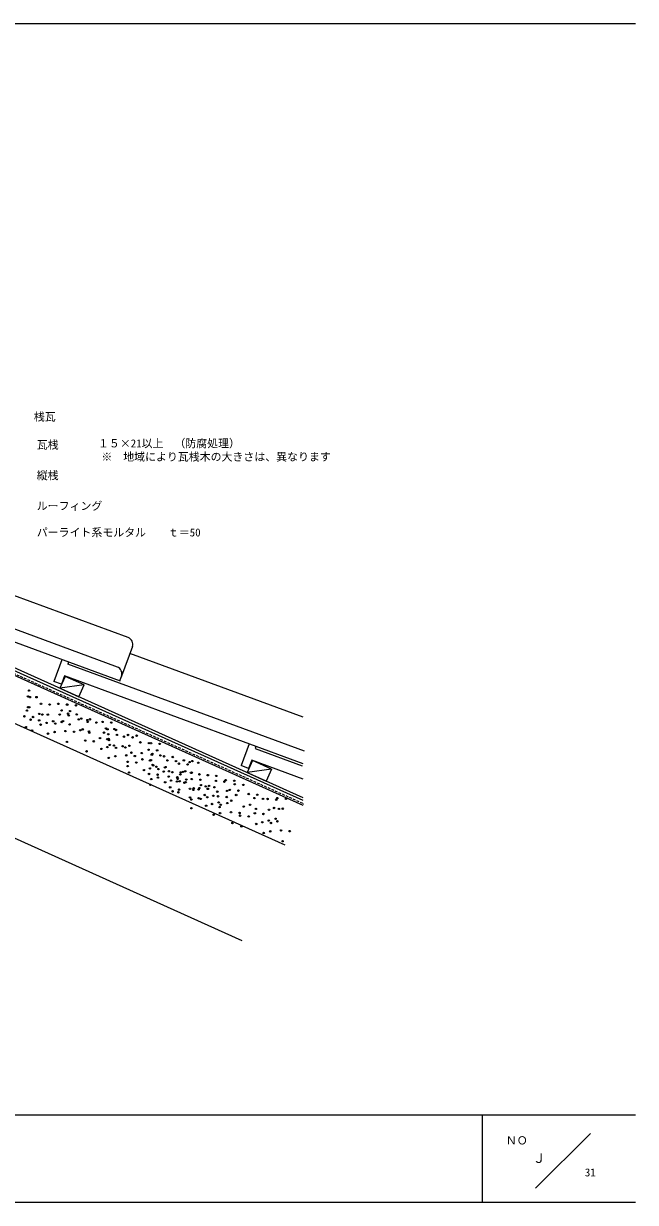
# Model space of a CAD drawing. Units: millimetres, scale not verified. Extents: x -203 to 197, y -138 to 132.
# Drawn here: x 56.8 to 196.8, y -138.4 to 131.6 of the extents above; entities that cross this region are included whole.
import ezdxf
from ezdxf.enums import TextEntityAlignment as Align

# ---------------------------------------------------------------- set-up
doc = ezdxf.new("R2010")
doc.units = ezdxf.units.MM
doc.header["$LTSCALE"] = 0.5
doc.linetypes.add('DASHED1', pattern=[1.8, 1.2, -0.6])
for name, color, linetype, lineweight in [('0-0', 5, 'Continuous', 18), ('1-0', 7, 'Continuous', 18), ('1-1', 7, 'Continuous', 18), ('1-3', 7, 'Continuous', 18), ('1-4', 7, 'Continuous', 18), ('1-B', 3, 'Continuous', 18), ('1-C', 7, 'Continuous', 18)]:
    doc.layers.add(name, color=color, linetype=linetype, lineweight=lineweight)
doc.layers.add('1-5', color=7, linetype='Continuous')
doc.styles.add('ＭＳ ゴシック', font='')
doc.styles.get('ＭＳ ゴシック').set_extended_font_data('MS Gothic')

msp = doc.modelspace()

# ---------------------------------------------------------------- linework, layer by layer
at = {"layer": '0-0'}
for p, q in [((-203.2432, 131.6351), (196.7568, 131.6351)), ((196.7568, -118.3649), (-203.2433, -118.3649)), ((161.7568, -138.3649), (161.7568, -118.3649)), ((186.4865, -122.5541), (173.9189, -135.1216)), ((196.7568, -138.3649), (-203.2432, -138.3649))]:
    msp.add_line(p, q, dxfattribs=at)
at = {"layer": '1-0'}
for p, q in [((120.7426, -46.3359), (-28.0071, 20.6015)), ((120.7426, -47.4324), (-28.0071, 19.5049)), ((120.7426, -45.6779), (-23.0071, 19.0094)), ((116.6389, -56.5517), (-28.0071, 8.539)), ((106.7902, -78.4378), (-28.0071, -17.779)), ((113.5023, -39.13), (112.2712, -41.8658)), ((112.7241, -40.8593), (112.5077, -41.3401))]:
    msp.add_line(p, q, dxfattribs=at)
at = {"layer": '1-0', "color": 3}
msp.add_line((109.7267, -34.3691), (120.5015, -38.335), dxfattribs=at)
at = {"layer": '1-0'}
for centre in [(58.0152, -21.1401), (57.7335, -22.4784), (58.2031, -22.6427), (59.7057, -22.6427), (60.7388, -24.1689), (62.711, -24.3332), (64.6833, -24.1689), (66.6555, -24.3332), (66.7494, -24.3567), (56.9446, -27.0286), (57.4987, -25.7138), (57.7898, -24.939), (58.0622, -24.9437), (60.3256, -26.4651), (61.0676, -26.6342), (62.2978, -26.6295), (65.012, -26.6342), (65.4346, -25.6715), (66.9373, -26.4229), (67.0782, -26.822), (67.4069, -25.8359), (68.7217, -24.5211), (68.9095, -26.5872), (57.2733, -29.494), (58.344, -27.8035), (58.9168, -27.193), (60.3162, -27.9678), (60.6543, -28.9305), (62.0161, -28.5313), (63.5187, -28.1556), (63.9883, -28.6957), (65.491, -28.32), (65.7633, -28.1369), (67.266, -28.8882), (69.3791, -27.7377), (69.9426, -27.5499), (71.3514, -27.9021), (71.4453, -28.3012), (71.9149, -27.7142), (73.4175, -28.4656), (74.8262, -28.3012), (75.5776, -29.8039), (76.7985, -28.4656), (58.6727, -30.2688), (62.3448, -30.9966), (63.8475, -30.6209), (66.3362, -30.4096), (68.3085, -30.574), (69.7078, -30.203), (70.2713, -30.0152), (71.6895, -30.4989), (71.774, -30.7665), (74.2252, -32.025), (75.1549, -30.7665), (75.9063, -32.2692), (75.9533, -29.9917), (76.1411, -31.1187), (76.1974, -32.1894), (76.282, -32.457), (77.5498, -29.9682), (77.9255, -30.1561), (78.1133, -31.283), (79.7099, -31.6822), (80.6491, -31.3065), (81.6822, -31.8465), (82.6213, -31.4709), (66.6649, -32.8749), (70.8442, -32.5885), (71.1729, -35.0538), (72.8165, -32.7528), (74.5539, -34.4903), (75.9157, -34.0912), (76.4698, -33.584), (77.4184, -33.7155), (77.8879, -34.2555), (79.3906, -33.8798), (80.0386, -34.1475), (80.9778, -33.7718), (83.4665, -32.997), (85.3449, -34.6875), (85.4388, -33.1614), (85.9084, -33.1848), (87.3171, -34.8519), (87.8806, -33.3492), (76.2444, -36.5565), (77.7471, -36.1808), (80.2359, -35.9695), (80.574, -37.4534), (81.4192, -35.3637), (82.2081, -36.1338), (82.5462, -37.6177), (83.7952, -35.4623), (83.9549, -36.8899), (85.6736, -37.1528), (85.9272, -37.0542), (86.0962, -35.8145), (86.2371, -35.6502), (88.0684, -35.9789), (88.9137, -36.1902), (89.665, -37.1293), (90.8859, -36.3545), (91.6373, -37.2937), (92.2947, -37.8807), (93.4217, -37.1293), (94.7365, -37.505), (95.3939, -37.2937), (96.7087, -37.6694), (80.5646, -38.4348), (80.9027, -39.9187), (84.2837, -39.3552), (85.4388, -40.2333), (85.6454, -38.956), (86.2841, -38.1436), (86.4249, -38.2798), (87.1481, -38.5803), (87.4111, -40.3976), (87.6177, -39.1204), (88.8198, -39.6698), (89.1203, -38.7447), (89.2424, -38.6555), (89.9937, -39.5946), (90.792, -39.8341), (92.6234, -40.346), (92.7126, -39.8811), (93.2338, -39.759), (93.7504, -39.5946), (94.267, -38.045), (95.0652, -39.9703), (95.2061, -39.9233), (96.9905, -40.3225), (98.8688, -40.5103), (98.9627, -40.4868), (85.7675, -42.6986), (85.9741, -41.4213), (87.4768, -41.0457), (89.1485, -42.1351), (89.9656, -40.8343), (90.2943, -43.2997), (90.5103, -41.7359), (91.8674, -41.9707), (91.9378, -40.9987), (92.013, -41.3603), (92.4825, -41.9003), (93.5625, -42.2243), (93.8396, -42.1351), (93.9852, -41.5246), (95.2484, -41.4072), (97.2206, -41.5716), (97.3192, -42.7878), (98.4415, -43.0977), (99.1975, -42.9756), (100.4138, -43.2621), (100.7472, -41.8251), (100.841, -40.6747), (102.7194, -41.9895), (103.0011, -41.6373), (104.9734, -41.8017), (105.0673, -42.5765), (107.0395, -42.7408), (90.839, -44.2013), (92.1961, -44.436), (92.3417, -43.8256), (94.821, -45.6194), (94.8304, -43.6143), (95.5771, -43.8725), (95.6663, -43.5297), (96.7933, -45.7837), (96.8027, -43.7786), (96.9389, -43.4734), (97.2676, -45.9387), (98.202, -45.0559), (98.7703, -45.563), (98.9111, -43.6377), (100.1743, -45.2202), (101.0759, -44.2905), (101.259, -45.3517), (103.2313, -45.5161), (103.3298, -44.1026), (103.9403, -43.8913), (105.396, -45.0418), (105.9125, -44.0557), (108.2604, -44.8305), (109.5753, -45.7696), (110.2327, -44.9948), (111.5475, -45.934), (112.5806, -45.9575), (114.8346, -45.7696), (116.8068, -45.934), (95.1497, -48.0847), (95.1591, -46.0796), (98.5308, -47.5212), (99.8925, -47.122), (101.3952, -46.7464), (101.5877, -47.817), (101.8648, -47.2864), (103.3674, -46.9107), (104.269, -46.3566), (107.1335, -47.6996), (108.5892, -47.2958), (109.904, -48.2349), (112.9093, -48.4228), (114.0833, -48.0236), (114.5529, -46.1218), (115.1633, -48.2349), (116.0555, -48.188), (100.2212, -49.5874), (101.7239, -49.2117), (104.2127, -49.0004), (106.1849, -49.1647), (106.2882, -49.7893), (108.2605, -49.9536), (109.6692, -49.2258), (111.3597, -51.2919), (111.6414, -49.3901), (112.8624, -50.9162), (113.3319, -51.4563), (114.412, -50.4889), (114.8346, -51.0806), (104.5414, -51.4657), (106.6169, -52.2546), (109.9979, -51.6911), (111.6884, -53.7572), (113.1911, -53.3816), (115.6798, -53.1702), (117.6521, -53.3346), (116.0085, -55.6356)]:
    msp.add_circle(centre, 0.1644, dxfattribs=at)
at = {"layer": '1-1'}
for p, q in [((70.6419, -19.8429), (66.2647, -17.8731)), ((70.642, -19.8429), (65.0336, -20.6089)), ((70.6419, -19.8429), (65.0336, -20.6089)), ((113.5023, -39.13), (109.125, -37.1602)), ((113.5023, -39.13), (107.894, -39.896))]:
    msp.add_line(p, q, dxfattribs=at)
for points in [[(69.4109, -22.5786), (70.642, -19.8429), (66.2647, -17.8731), (65.0336, -20.6089)], [(69.4109, -22.5786), (70.6419, -19.8429), (66.2647, -17.8731), (65.0336, -20.6089)]]:
    msp.add_lwpolyline(points, close=True, dxfattribs=at)
msp.add_lwpolyline([(113.5023, -39.13), (109.125, -37.1603), (107.894, -39.896), (112.2712, -41.8658)], dxfattribs=at)
at = {"layer": '1-3', "color": 3, "linetype": 'DASHED1'}
msp.add_line((17.4234, -0.5002), (120.8747, -47.0533), dxfattribs=at)
at = {"layer": '1-B'}
for p, q in [((78.2044, -15.7437), (24.006, 4.2052)), ((78.9207, -18.991), (23.2266, 1.5084)), ((65.536, -14.0644), (63.7068, -19.0339)), ((67.0375, -14.6171), (66.8664, -15.082)), ((121.0647, -35.0308), (66.8664, -15.082)), ((66.0869, -17.7787), (65.396, -19.6556)), ((120.7426, -37.8959), (66.0869, -17.7787)), ((79.1533, -17.7979), (78.7359, -18.9317)), ((65.396, -19.6556), (63.7068, -19.0339)), ((108.3963, -33.3516), (106.5671, -38.321)), ((109.8978, -33.9042), (109.7267, -34.3691)), ((108.9472, -37.0658), (108.2564, -38.9427)), ((120.7426, -41.4074), (108.9472, -37.0658)), ((108.2564, -38.9427), (106.5671, -38.321))]:
    msp.add_line(p, q, dxfattribs=at)
msp.add_arc((77.6518, -17.2452), 1.6, 339.79262, 69.7932, dxfattribs=at)
at = {"layer": '1-C'}
for p, q in [((80.6914, -8.9868), (38.1944, 6.6551)), ((81.6403, -11.041), (79.1533, -17.7979)), ((120.7426, -27.24), (81.0547, -12.632))]:
    msp.add_line(p, q, dxfattribs=at)
msp.add_arc((80.1388, -10.4884), 1.6, 339.79305, 69.79277, dxfattribs=at)

# ---------------------------------------------------------------- texts
at = {"layer": '0-0', "color": 7, "style": 'ＭＳ ゴシック'}
for s, height, p in [('ＮＯ', 1.833, (167.1021, -125.6345)), ('Ｊ', 2.199, (173.238, -129.9766))]:
    msp.add_text(s, height=height, dxfattribs=at).set_placement(p, align=Align.BOTTOM_LEFT)
at = {"layer": '1-0', "style": 'ＭＳ ゴシック'}
for s, p in [('１５×21以上\u3000（防腐処理）', (73.7713, 34.017)), ('※\u3000地域により瓦桟木の大きさは、異なります', (74.5451, 30.9403)), ('パーライト系モルタル\u3000\u3000ｔ＝50', (59.7668, 13.6176))]:
    msp.add_text(s, height=1.833, dxfattribs=at).set_placement(p, align=Align.BOTTOM_LEFT)
at = {"layer": '1-4', "style": 'ＭＳ ゴシック'}
msp.add_text('31', height=1.833, dxfattribs=at).set_placement((185.1905, -132.9545), align=Align.BOTTOM_LEFT)
at = {"layer": '1-5', "style": 'ＭＳ ゴシック'}
for s, p in [('桟瓦', (59.0945, 40.1095)), ('瓦桟\u3000', (59.7652, 33.6828)), ('縦桟', (59.7668, 26.6828)), ('ルーフィング', (59.7668, 19.6828))]:
    msp.add_text(s, height=1.833, dxfattribs=at).set_placement(p, align=Align.BOTTOM_LEFT)

doc.saveas('drawing.dxf')
